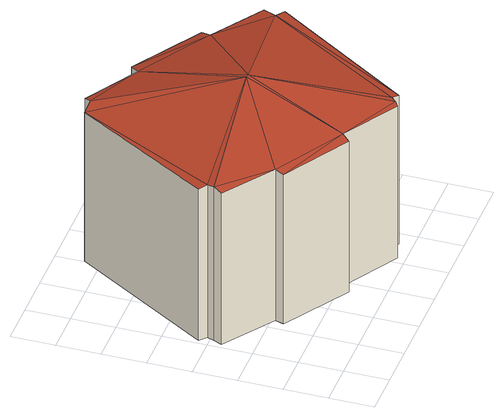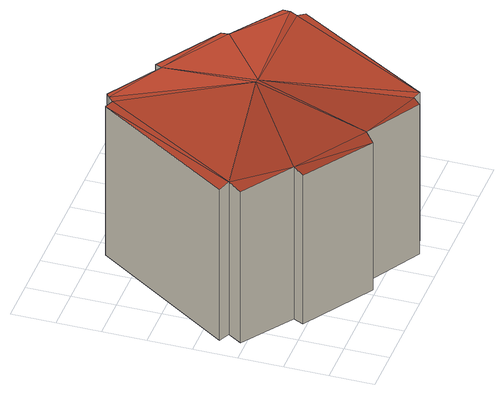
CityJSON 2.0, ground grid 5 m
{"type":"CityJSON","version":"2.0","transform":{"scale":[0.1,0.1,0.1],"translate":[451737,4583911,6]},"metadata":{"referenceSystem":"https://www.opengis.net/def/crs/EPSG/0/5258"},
"CityObjects":{
"building1":{"type":"Building","geometry":[{"type":"MultiSurface","lod":"3","boundaries":[[[0,1,2,3]],[[3,2,4,5]],[[5,4,6,7]],[[7,6,8,9]],[[9,8,10,11]],[[11,10,12,13]],[[13,12,14,15]],[[15,14,16,17]],[[17,16,18,19]],[[19,18,20,21]],[[21,20,22,23]],[[23,22,24,25]],[[25,24,26,27]],[[27,26,28,29]],[[29,28,30,31]],[[31,30,32,33]],[[33,32,34,35]],[[35,34,36,37]],[[37,36,38,39]],[[39,38,40,41]],[[41,40,42,43]],[[43,42,1,0]],[[44,32,30]],[[24,30,28]],[[24,44,30]],[[34,32,36]],[[45,42,36]],[[40,38,36]],[[2,45,4]],[[42,40,36]],[[2,1,42]],[[2,42,45]],[[6,4,8]],[[36,44,45]],[[36,32,44]],[[4,45,8]],[[44,20,14]],[[28,26,24]],[[44,24,20]],[[16,20,18]],[[20,24,22]],[[14,45,44]],[[16,14,20]],[[10,45,14]],[[8,45,10]],[[12,10,14]],[[31,33,37]],[[25,29,31]],[[31,37,25]],[[35,37,33]],[[15,37,43]],[[41,37,39]],[[5,15,43]],[[43,37,41]],[[3,43,0]],[[5,43,3]],[[7,9,5]],[[29,25,27]],[[37,21,25]],[[21,37,15]],[[21,23,25]],[[5,11,15]],[[21,17,19]],[[17,21,15]],[[9,11,5]],[[13,15,11]]],"semantics":{"surfaces":[{"type":"WallSurface","name":"Wall 0"},{"type":"WallSurface","name":"Wall 1"},{"type":"WallSurface","name":"Wall 2"},{"type":"WallSurface","name":"Wall 3"},{"type":"WallSurface","name":"Wall 4"},{"type":"WallSurface","name":"Wall 5"},{"type":"WallSurface","name":"Wall 6"},{"type":"WallSurface","name":"Wall 7"},{"type":"WallSurface","name":"Wall 8"},{"type":"WallSurface","name":"Wall 9"},{"type":"WallSurface","name":"Wall 10"},{"type":"WallSurface","name":"Wall 11"},{"type":"WallSurface","name":"Wall 12"},{"type":"WallSurface","name":"Wall 13"},{"type":"WallSurface","name":"Wall 14"},{"type":"WallSurface","name":"Wall 15"},{"type":"WallSurface","name":"Wall 16"},{"type":"WallSurface","name":"Wall 17"},{"type":"WallSurface","name":"Wall 18"},{"type":"WallSurface","name":"Wall 19"},{"type":"WallSurface","name":"Wall 20"},{"type":"WallSurface","name":"Wall 21"},{"type":"RoofSurface","name":"Roof"},{"type":"FloorSurface","name":"Floor"}],"values":[0,1,2,3,4,5,6,7,8,9,10,11,12,13,14,15,16,17,18,19,20,21,22,22,22,22,22,22,22,22,22,22,22,22,22,22,22,22,22,22,22,22,22,22,22,22,23,23,23,23,23,23,23,23,23,23,23,23,23,23,23,23,23,23,23,23]}}]}
},
"vertices":[
[5,136,6],[5,136,201],[9,146,204],[9,146,6],[12,154,203],[12,154,6],[4,161,201],[4,161,6],[98,317,200],[98,317,8],[114,316,204],[114,316,8],[120,324,201],[120,324,8],[183,286,201],[183,286,7],[194,297,197],[194,297,7],[273,246,198],[273,246,6],[267,234,202],[267,234,6],[326,195,202],[326,195,7],[317,179,205],[317,179,8],[330,173,202],[330,173,8],[226,14,202],[226,14,10],[218,19,204],[218,19,9],[212,13,204],[212,13,8],[206,9,203],[206,9,7],[143,48,202],[143,48,6],[136,39,199],[136,39,5],[60,86,198],[60,86,6],[63,96,201],[63,96,6],[174,162,231],[170,163,231]
]}
